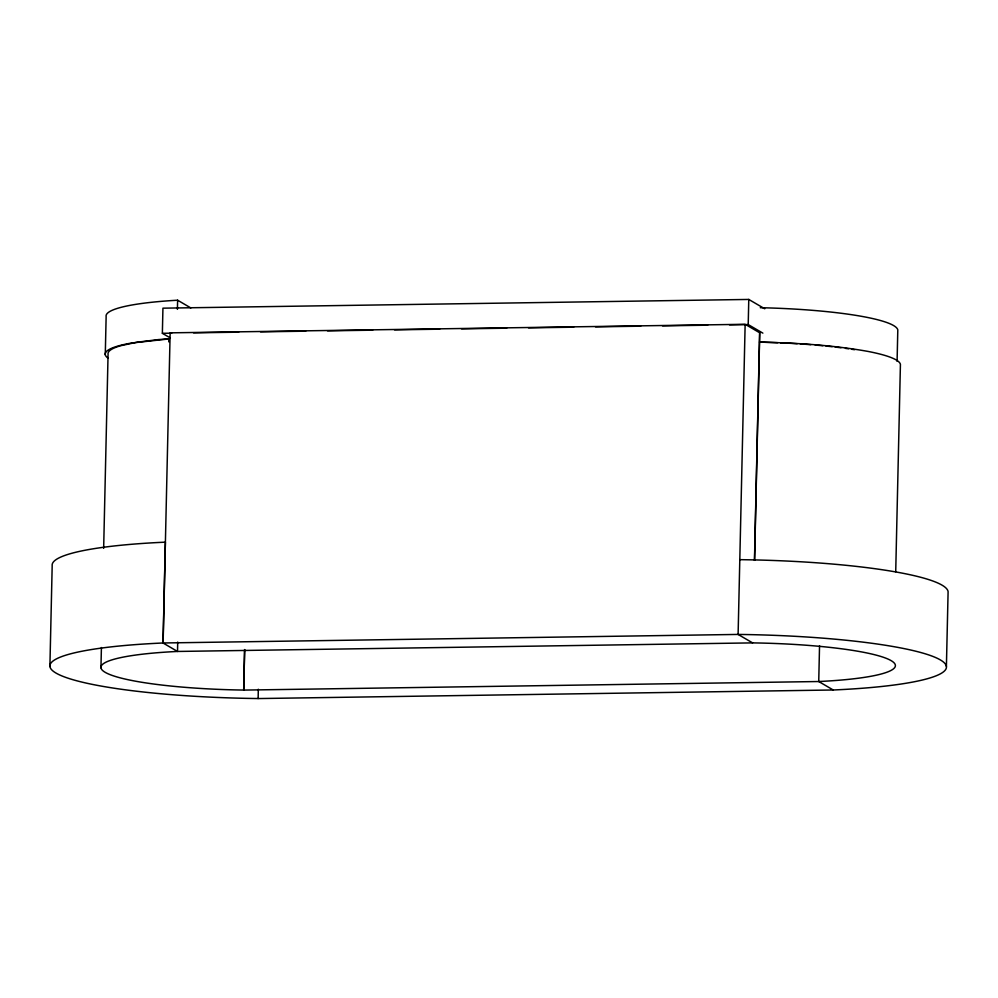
<?xml version="1.0" encoding="UTF-8"?>
<svg xmlns="http://www.w3.org/2000/svg" width="998" height="998" viewBox="0 0 998 998"><rect width="100%" height="100%" fill="white"/><g stroke="black" fill="none" stroke-linecap="round" stroke-linejoin="round"><path stroke-width="1.5" d="M49.9 666.489L52.183 565.679A194.186 28.031 1.3 0 1 165.381 542.163L163.023 642.986L177.494 651.445A135.503 19.561 1.3 0 0 105.189 672.328A135.503 19.561 1.3 0 0 243.699 690.067L244.647 649.773M105.277 354.702L106.137 316.616A137.038 19.785 1.3 0 1 177.619 300.211L190.843 307.945M100.948 667.799L101.409 647.54M103.655 548.351L108.071 354.128A135.528 19.561 1.3 0 1 120.658 345.72L136.813 342.264L158.532 339.57L168.849 338.858L168.774 341.865M170.346 337.973L162.362 333.307L162.936 308.17L748.774 299.437L764.755 308.781M177.407 309.355L177.619 300.211M177.706 642.088L177.519 651.457L752.604 642.887A135.528 19.561 1.3 0 1 891.127 660.639A135.528 19.561 1.3 0 1 818.734 681.522L243.649 690.092M243.699 690.067L244.622 649.561M163.023 642.986L738.108 634.429A194.198 28.031 1.3 0 1 940.328 659.903A194.198 28.031 1.3 0 1 833.23 689.992L258.145 698.563L258.307 689.231M762.859 333.132L748.213 324.575L748.774 299.437M754.476 560.34L759.64 332.746L746.467 325.049M754.563 560.365L759.752 331.66M819.545 645.706L818.734 681.522L833.23 689.992M897.09 361.376L897.801 329.939A137.038 19.785 1.3 0 0 760.289 307.708M895.717 571.729L900.421 364.432A137.599 19.86 1.3 0 0 867.948 351.408C832.17 345.021 795.793 342.95 759.515 342.139A137.038 19.785 1.3 0 1 777.604 342.701M946.403 666.477L948.1 591.714A194.198 28.031 1.3 0 0 739.805 559.666M169.435 338.883L131.624 343.013A137.038 19.785 1.3 0 0 107.846 358.02M162.362 333.307L171.706 333.17M193.525 332.845L238.709 332.172M260.515 331.847L305.712 331.174M327.519 330.849L372.703 330.176M394.522 329.851L439.706 329.178M461.513 328.853L506.697 328.18M528.516 327.855L573.7 327.182M595.519 326.857L640.704 326.184M662.51 325.859L707.694 325.186M729.513 324.861L748.213 324.575M752.604 642.887L738.108 634.429L745.144 324.288L170.147 332.845L163.111 642.986A194.186 28.031 1.3 0 0 55.975 673.051A194.186 28.031 1.3 0 0 258.095 698.538M780.611 342.825A137.038 19.785 1.3 0 1 797.202 343.711M800.259 343.911A137.038 19.785 1.3 0 1 810.8 344.684M815.191 345.046A137.038 19.785 1.3 0 1 822.839 345.745M825.982 346.056A137.038 19.785 1.3 0 1 832.145 346.705M835.164 347.055A137.038 19.785 1.3 0 1 841.002 347.766M845.406 348.352A137.038 19.785 1.3 0 1 848.512 348.789M851.556 349.238A137.038 19.785 1.3 0 1 854.538 349.699"/></g></svg>
